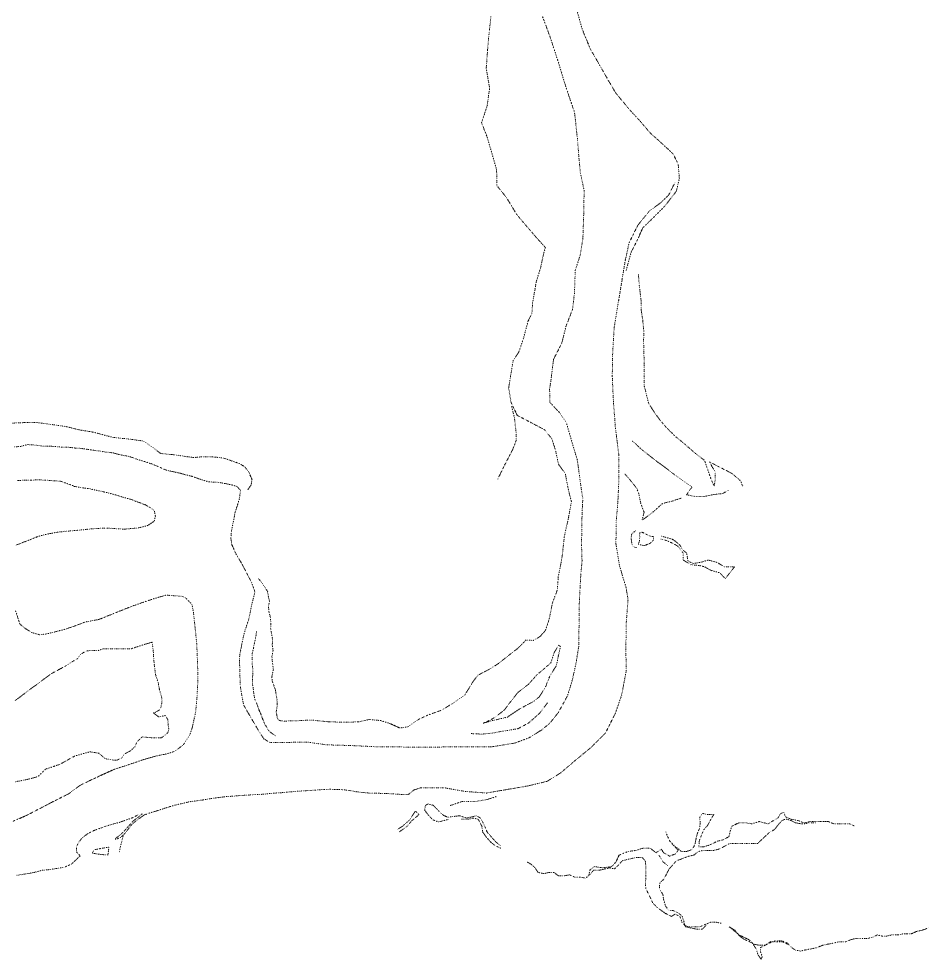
# Model space of a CAD drawing. Extents: x 682410 to 689460, y 7661803 to 7669124.
# Drawn here: x 686647.5 to 687040.6, y 7663857 to 7664263.4 of the extents above; entities that cross this region are included whole.
import ezdxf

# ---------------------------------------------------------------- set-up
doc = ezdxf.new("R2010")
doc.units = 0
doc.header["$MEASUREMENT"] = 0
doc.linetypes.add('DOT', pattern=[0.25, 0, -0.25])
doc.layers.add('02 TOE_Line', color=1, linetype='DOT', lineweight=20)

msp = doc.modelspace()

# ---------------------------------------------------------------- linework, layer by layer
at = {"layer": '02 TOE_Line'}
for points in [[(686887.69, 7664271, 3987.04), (686891, 7664259, 3986.01), (686894.5, 7664250.5, 3985.31), (686898.81, 7664243, 3984.65), (686901.94, 7664237.5, 3983.94), (686905.44, 7664231.5, 3983.32), (686911.19, 7664224.5, 3982.41), (686916.25, 7664219, 3981.5), (686920.5, 7664214, 3980.67), (686925, 7664210, 3980.31), (686930.38, 7664205, 3980.05), (686932.56, 7664200.5, 3979.83), (686933.06, 7664194.5, 3979.45), (686931.81, 7664189, 3979.04), (686926.81, 7664182.5, 3977.46), (686921.31, 7664177, 3976.9), (686917.19, 7664173, 3976.54), (686915, 7664168, 3975.86), (686912.19, 7664162.5, 3975.2), (686910, 7664154.5, 3974.22)], [(686645.65, 7664078.39, 3935.85), (686648.21, 7664078.58, 3936.07), (686651.3, 7664079.38, 3936.43), (686654.79, 7664079.17, 3936.66), (686657.99, 7664078.66, 3936.81), (686660.62, 7664078.74, 3937.29), (686663.4, 7664078.54, 3937.45), (686665.93, 7664078.31, 3937.55), (686668.31, 7664078.34, 3937.8), (686671.99, 7664077.89, 3938.36), (686674.55, 7664077.74, 3938.62), (686678.47, 7664077.11, 3939.02), (686682.14, 7664076.63, 3939.44), (686684.62, 7664076.21, 3939.68), (686688.3, 7664075.81, 3940.05), (686690.93, 7664075.06, 3940.4), (686693.42, 7664074.6, 3940.58), (686695.66, 7664074.15, 3940.62), (686698.87, 7664072.96, 3941.15), (686702.19, 7664071.96, 3941.63), (686704.55, 7664071.16, 3941.9), (686706.69, 7664070.37, 3941.96), (686710.26, 7664068.7, 3942.32), (686711.4, 7664068.29, 3942.18), (686714.04, 7664067.71, 3942.47), (686717.68, 7664066.93, 3942.98), (686718.78, 7664066.55, 3942.86), (686722.31, 7664065.7, 3943.32), (686724.58, 7664064.88, 3943.73), (686726.79, 7664064.11, 3944.01), (686729.63, 7664063.28, 3944.24), (686733.86, 7664063.06, 3944.38), (686737.39, 7664062.44, 3944.77), (686739.57, 7664061.93, 3944.88), (686741.84, 7664061.31, 3944.94), (686743.28, 7664059.64, 3945.09), (686742.93, 7664056.29, 3944.96), (686742.1, 7664053.46, 3944.99), (686741.01, 7664050.2, 3944.73), (686740.62, 7664048.01, 3944.66), (686739.92, 7664044.4, 3944.67), (686739.42, 7664042.15, 3944.7), (686739.18, 7664038.93, 3944.34), (686739.51, 7664036.4, 3944.45), (686741.37, 7664032.13, 3944.58), (686743.86, 7664028.03, 3944.66), (686746.03, 7664023.84, 3944.67), (686748.15, 7664019.74, 3944.66), (686749.57, 7664015.72, 3944.61), (686748.16, 7664010.08, 3944.47), (686746.98, 7664004.13, 3944.38), (686745.34, 7663999.26, 3944.29), (686744.53, 7663996.17, 3944.24), (686742.98, 7663988.47, 3943.79), (686742.94, 7663985.13, 3943.63), (686743.1, 7663979.53, 3943.73), (686743.21, 7663975.04, 3943.18), (686744.71, 7663966.75, 3942.87), (686746.82, 7663963.16, 3942.79), (686751.15, 7663955.72, 3942.56), (686753.54, 7663952.12, 3942.87), (686756.08, 7663950.69, 3943.11), (686763.31, 7663950.69, 3944.08), (686772.26, 7663950.81, 3945.07), (686780.44, 7663949.65, 3945.79), (686791.98, 7663949.3, 3946.72), (686802.45, 7663948.77, 3947.59), (686813.69, 7663948.7, 3948.75), (686828.01, 7663948.67, 3949.98), (686840.26, 7663948.84, 3951), (686851.5, 7663948.72, 3952.08), (686861.89, 7663950.4, 3952.81), (686868.03, 7663952.65, 3953.3), (686873.46, 7663956.03, 3953.85), (686876.99, 7663958.95, 3954.27), (686880.7, 7663963.53, 3954.79), (686884.67, 7663970.78, 3955.55), (686886.76, 7663977.54, 3956.22), (686888.35, 7663984.77, 3956.87), (686889.55, 7663992.16, 3957.62), (686889.7, 7664002.59, 3958.85), (686889.79, 7664010.76, 3959.75), (686890.11, 7664017.14, 3960.57), (686890.5, 7664024.07, 3961.32), (686890.99, 7664029, 3961.76), (686890.77, 7664035.76, 3962.36), (686890.86, 7664043.08, 3962.99), (686891.02, 7664050.74, 3963.8), (686891.33, 7664055.91, 3964.33), (686890.75, 7664059.5, 3964.77), (686888.94, 7664072.81, 3966.19), (686887.78, 7664076.52, 3966.51), (686884.19, 7664088.89, 3967.54), (686881.27, 7664093.17, 3968.3), (686877.08, 7664097.65, 3968.6), (686876.97, 7664103.4, 3969.11), (686877.72, 7664108.6, 3969.69), (686878.64, 7664116.21, 3971), (686882.2, 7664123.18, 3971.71), (686884.04, 7664130.49, 3972.35), (686886.9, 7664137.93, 3973.12), (686887.72, 7664145.07, 3973.69), (686888.05, 7664154.61, 3974.73), (686890.25, 7664161.45, 3975.15), (686891.36, 7664168.46, 3975.79), (686891.71, 7664179.32, 3976.96), (686891.88, 7664189.23, 3977.42), (686890.23, 7664197.14, 3978.62), (686889.59, 7664203.75, 3979.08), (686889.11, 7664210.33, 3979.67), (686887.74, 7664223, 3980.96), (686885.43, 7664229.69, 3981.88), (686883.38, 7664235.86, 3982.74), (686880.88, 7664244.22, 3983.75), (686877.27, 7664255.29, 3985.12), (686873.77, 7664264.75, 3986.31)], [(686851.62, 7664264.5, 3977.69), (686850.87, 7664257.96, 3975.04), (686850.14, 7664250, 3971.58), (686849.57, 7664242.05, 3967.98), (686851.01, 7664233.51, 3966.43), (686850, 7664225.84, 3962.9), (686847.54, 7664218.47, 3958.4), (686850, 7664212.25, 3957.59), (686854.05, 7664198.22, 3957.36), (686854.2, 7664191.27, 3957.21), (686858.39, 7664186.06, 3959.39), (686862.73, 7664178.83, 3962.25), (686868.37, 7664172.18, 3966.06), (686872.42, 7664167.55, 3970.04), (686875.14, 7664164.58, 3972.43), (686874.33, 7664161.79, 3971.75), (686873.1, 7664155.94, 3970.72), (686871.19, 7664149.74, 3969.22), (686869.64, 7664140.84, 3967.53), (686869.3, 7664136.13, 3967.02), (686867.71, 7664132.87, 3966.47), (686865.62, 7664125.21, 3965.79), (686863.62, 7664119.29, 3964.52), (686861.14, 7664115.54, 3963.88), (686859.26, 7664103.89, 3964.76), (686860.31, 7664097.59, 3964.55), (686862.94, 7664092.05, 3965.06), (686868.59, 7664089.07, 3966.31), (686874.83, 7664085.76, 3966.2), (686877.94, 7664081.82, 3966.03), (686879.56, 7664076.88, 3965.77), (686880.78, 7664070.86, 3965.16), (686883.72, 7664066.94, 3965.28), (686884.95, 7664060.46, 3964.36), (686886.38, 7664054.74, 3963.54), (686885.18, 7664048.01, 3962.57), (686883.36, 7664039.9, 3961.5), (686882.44, 7664031.47, 3960.43), (686881.82, 7664027.85, 3960.26), (686880.67, 7664022.09, 3959.71), (686880.56, 7664019.96, 3959.51), (686880.27, 7664016.5, 3959.47), (686878.22, 7664011.04, 3959.12), (686876.69, 7664003.61, 3958.64), (686875.17, 7663999.12, 3958.34), (686872.86, 7663996.47, 3956.54), (686869.96, 7663994.75, 3954.63), (686866.78, 7663994.95, 3953.22), (686863.19, 7663991.3, 3952.41), (686860.15, 7663989.02, 3951.62), (686854.84, 7663984.78, 3949.65), (686850.93, 7663982.33, 3948.52), (686846.04, 7663979.77, 3946.9), (686844.05, 7663977.26, 3945.13), (686840.34, 7663971.21, 3945.29), (686834.73, 7663967.32, 3944.45), (686830.25, 7663964.62, 3944.26), (686823.69, 7663962.24, 3944.21), (686820.05, 7663960.46, 3944.67), (686815.65, 7663957.43, 3946.42), (686812.26, 7663956.91, 3946.22), (686807.64, 7663958.96, 3944.75), (686803.83, 7663960.13, 3943.41), (686799.08, 7663960.59, 3943.12), (686794.22, 7663959.55, 3942.55), (686788.19, 7663959.41, 3942.28), (686781.66, 7663959.58, 3941.95), (686773.84, 7663960.35, 3941.4), (686767.22, 7663960.02, 3940.94), (686761.83, 7663959.9, 3940.25), (686760.3, 7663960.11, 3940.94), (686759.77, 7663960.38, 3941.1), (686759.32, 7663961.12, 3941.11), (686758.98, 7663962.73, 3940.66), (686758.8, 7663963.97, 3940.32), (686759.09, 7663965.73, 3939.63), (686759.22, 7663967.21, 3939.35), (686759.09, 7663969.4, 3938.96), (686758.64, 7663972.12, 3938.62), (686758.4, 7663973.36, 3938.52), (686758.06, 7663974.33, 3938.58), (686757.59, 7663975.77, 3938.72), (686757.05, 7663977.22, 3938.77), (686756.87, 7663978.89, 3938.77), (686757.53, 7663982.15, 3938.88), (686757.2, 7663984.82, 3939.03), (686756.9, 7663987.79, 3939.35), (686757.4, 7663990.26, 3939.69), (686757.07, 7663992.8, 3939.86), (686757.17, 7663995.37, 3940.1), (686756.67, 7663997.98, 3940.29), (686756.37, 7663999.95, 3940.43), (686756.48, 7664001.76, 3941.15), (686756.3, 7664004.64, 3941.72), (686755.66, 7664006.94, 3942.54), (686755.45, 7664009.24, 3943.13), (686755.59, 7664010.44, 3943.22), (686755.89, 7664011.66, 3943.27), (686755.56, 7664012.89, 3943.73), (686755.3, 7664014.25, 3944.17), (686755.04, 7664015.95, 3944.68), (686753.8, 7664017.9, 3945.08), (686752.78, 7664019.35, 3945.49), (686751.88, 7664020.53, 3945.83), (686751.12, 7664021.53, 3946.15)], [(686701.04, 7663919.99, 3937.12), (686700.54, 7663919.57, 3936.87), (686698.85, 7663918.16, 3936.63), (686696.82, 7663916.61, 3936.52), (686694.76, 7663914.3, 3936.14), (686692.93, 7663912.2, 3935.65), (686691.09, 7663910.52, 3935.13), (686689.13, 7663909.06, 3934.5), (686689.39, 7663908.7, 3934.59), (686691.58, 7663909.69, 3935), (686693.07, 7663911.05, 3935.26), (686694.71, 7663913.05, 3935.88), (686695.89, 7663914.69, 3936.2), (686697.51, 7663916.28, 3936.39), (686699.31, 7663917.59, 3936.6), (686701.74, 7663919.34, 3936.8), (686704.38, 7663920.27, 3937.01), (686707.15, 7663921.11, 3937.25), (686709.86, 7663922, 3937.43), (686712.79, 7663922.93, 3937.69), (686715.56, 7663923.73, 3937.96), (686718.16, 7663924.3, 3938.2), (686721.22, 7663925.02, 3938.5), (686724.31, 7663925.45, 3938.92), (686727.37, 7663925.86, 3939.29), (686730.16, 7663926.36, 3939.63), (686733.19, 7663926.75, 3939.86), (686736.43, 7663927.2, 3940.18), (686739.57, 7663927.42, 3940.57), (686742.81, 7663927.7, 3940.85), (686745.95, 7663927.88, 3941.2), (686749.13, 7663928.11, 3941.55), (686752.27, 7663928.23, 3941.84), (686755.37, 7663928.51, 3942.2), (686758.24, 7663928.79, 3942.49), (686760.63, 7663928.91, 3942.7), (686763.48, 7663929.21, 3943.04), (686766.43, 7663929.44, 3943.3), (686769.4, 7663929.68, 3943.65), (686772.54, 7663929.87, 3944.01), (686775.81, 7663930.07, 3944.28), (686779, 7663930.33, 3944.61), (686781.94, 7663930.43, 3944.92), (686784.78, 7663930.32, 3945.28), (686787.46, 7663930.25, 3945.62), (686790.45, 7663929.91, 3945.87), (686793.55, 7663929.34, 3946.18), (686796.56, 7663929, 3946.4), (686799.72, 7663928.74, 3946.73), (686803, 7663928.7, 3947.12), (686806.16, 7663928.59, 3947.5), (686809.52, 7663928.44, 3947.95), (686812.64, 7663928.2, 3948.38), (686815.85, 7663928.13, 3948.8), (686818.39, 7663930.19, 3948.94), (686821.28, 7663931.05, 3949.26), (686831.13, 7663931.12, 3950.31), (686840.8, 7663929.46, 3951.13), (686849.67, 7663928.81, 3951.92), (686858.33, 7663930.3, 3952.6), (686867.51, 7663931.87, 3953.41), (686875.93, 7663933.89, 3954.02), (686881.81, 7663937.56, 3954.42), (686887.62, 7663942.53, 3954.84), (686894.91, 7663948.56, 3955.37), (686901.11, 7663954.74, 3955.87), (686905.29, 7663963.03, 3956.32), (686908.1, 7663971.14, 3956.77), (686910.06, 7663981.46, 3957.38), (686909.93, 7663991.67, 3958.23), (686910.1, 7664002.43, 3959.26), (686910.87, 7664012.54, 3960.19), (686910.01, 7664017.65, 3960.63), (686907.19, 7664026.93, 3961.53), (686905.63, 7664036.49, 3962.47), (686905.76, 7664046.12, 3963.48), (686906.51, 7664055.39, 3964.37), (686906.89, 7664063.68, 3965.1), (686906.86, 7664075.09, 3966.33), (686905.42, 7664086.52, 3967.42), (686904.58, 7664097.51, 3968.49), (686904.04, 7664108.94, 3969.59), (686904.23, 7664119, 3970.63), (686904.87, 7664129.97, 3971.78), (686906.82, 7664141.79, 3972.88), (686908.32, 7664150.87, 3973.83), (686909.69, 7664159.07, 3974.78), (686911.34, 7664166.62, 3975.53), (686915.01, 7664174.01, 3976.32), (686919.97, 7664180.25, 3977.01), (686924.88, 7664183.82, 3977.33), (686928.4, 7664187.16, 3977.8), (686931.23, 7664192.79, 3978.34)], [(686915.32, 7664152.84, 3980.04), (686915.51, 7664151.36, 3980.3), (686915.67, 7664148.64, 3980.51), (686916.05, 7664145.46, 3980.73), (686916.55, 7664141.22, 3981.06), (686916.56, 7664137.45, 3980.99), (686917.26, 7664132.87, 3981.33), (686917.64, 7664128.59, 3981.38), (686917.61, 7664123.4, 3981.51), (686917.71, 7664119.07, 3981.71), (686917.86, 7664114.44, 3981.66), (686917.87, 7664109.33, 3981.51), (686917.91, 7664104.65, 3981.09), (686918.78, 7664101.1, 3980.98), (686919.73, 7664097.33, 3980.63), (686922.35, 7664093.17, 3980.45), (686924.8, 7664089.81, 3979.99), (686928.06, 7664086.11, 3979.42), (686931.56, 7664082.72, 3978.5), (686935.46, 7664079.53, 3977.56), (686940.04, 7664075.53, 3976.21), (686943.92, 7664072.58, 3975.16), (686946.66, 7664064.69, 3972.78), (686948.12, 7664061.37, 3972.94), (686948.53, 7664064.12, 3973.45), (686948.58, 7664067.57, 3974.42), (686947.39, 7664069.48, 3974.59), (686946.12, 7664071.88, 3975.45), (686955.74, 7664066.94, 3974.61), (686959.63, 7664063.63, 3974.85), (686960.28, 7664061.56, 3974.94), (686960.69, 7664061.5, 3975.02)], [(686854.56, 7664064.5, 3956.99), (686857.5, 7664070.5, 3959.83), (686861.12, 7664077.5, 3960), (686862.44, 7664081, 3960.93), (686862.5, 7664084.5, 3962.35), (686861.75, 7664091, 3964.22), (686860.5, 7664096, 3963.98)], [(686746.48, 7664059.89, 3945.65), (686747.94, 7664061.95, 3944.54), (686748.31, 7664064.32, 3944.39), (686746.96, 7664067.44, 3943.13), (686745.09, 7664069.92, 3942.37), (686742.71, 7664071.23, 3941.87), (686739.16, 7664072.48, 3941.84), (686736.31, 7664073.49, 3941.73), (686732.22, 7664074.01, 3941.52), (686727.32, 7664074.16, 3941.92), (686723.01, 7664073.79, 3942.13), (686718.93, 7664074.35, 3942.35), (686716, 7664074.82, 3942.54), (686714.84, 7664074.97, 3942.57), (686708.83, 7664075.54, 3942.91), (686705.92, 7664077.81, 3942.67), (686701.43, 7664080.9, 3941.98), (686695.42, 7664081.76, 3940.99), (686688.23, 7664082.5, 3940.07), (686679.37, 7664084.83, 3938.77), (686673.63, 7664085.74, 3938.57), (686667.92, 7664087.18, 3938.11), (686661.29, 7664088.12, 3937.66), (686655.62, 7664088.91, 3937.04), (686650.47, 7664088.91, 3936.05), (686644.04, 7664088.65, 3934.88)], [(686954.22, 7664059.64, 3973.31), (686951.82, 7664058.25, 3972.38), (686947.8, 7664057.79, 3971.34), (686943.95, 7664056.96, 3970.36), (686939.68, 7664057.01, 3969.25), (686936.21, 7664057.73, 3968.78), (686937.64, 7664059.96, 3969.5), (686938.61, 7664060.98, 3969.89), (686935.02, 7664063.54, 3969.53), (686931.07, 7664066.33, 3969.97), (686926.43, 7664069.87, 3970.57), (686923.17, 7664072.2, 3971.02), (686919.84, 7664074.86, 3971.57), (686916.86, 7664077.14, 3971.93), (686914.11, 7664079.75, 3972.35), (686912.55, 7664080.98, 3972.23)], [(686646.17, 7664035.91, 3945.17), (686651.94, 7664038.11, 3945.19), (686655.82, 7664039.71, 3945.16), (686659.69, 7664040.68, 3945.09), (686663.71, 7664041.45, 3944.67), (686667.44, 7664041.9, 3944.49), (686672.21, 7664042.28, 3944.31), (686675.5, 7664042.61, 3944.27), (686679.34, 7664043.03, 3944.33), (686685.2, 7664043.33, 3943.8), (686693.17, 7664042.85, 3943.57), (686699.28, 7664043.38, 3943.42), (686703.12, 7664044.36, 3943.39), (686705.44, 7664045.92, 3943.39), (686706, 7664046.3, 3942.85), (686706.54, 7664048.45, 3942.66), (686706.04, 7664050.9, 3942.24), (686704.2, 7664052.23, 3942.11), (686702.04, 7664053.43, 3941.65), (686698.25, 7664054.85, 3941.28), (686695.78, 7664055.77, 3940.78), (686692.04, 7664056.78, 3940.42), (686689.46, 7664057.61, 3940.13), (686686.73, 7664058.37, 3939.83), (686684.11, 7664059.01, 3939.4), (686680.17, 7664059.8, 3938.99), (686677.85, 7664060.35, 3938.73), (686674.97, 7664060.69, 3938.4), (686671.45, 7664061.35, 3937.95), (686670.65, 7664061.72, 3937.66), (686665.53, 7664063.57, 3937.35), (686662.68, 7664063.77, 3936.92), (686658.71, 7664064.03, 3936.64), (686655.93, 7664064.16, 3936.35), (686652.86, 7664064.02, 3936.06), (686649.76, 7664064.01, 3935.75), (686646.93, 7664063.8, 3935.29)], [(686909.51, 7664066.67, 3965.63), (686910.71, 7664065.33, 3965.63), (686914.64, 7664060.5, 3965.75), (686915.55, 7664058.02, 3965.49), (686916.39, 7664053.87, 3964.58), (686917.82, 7664050.05, 3963.73), (686916.91, 7664046.68, 3962.97), (686919.38, 7664048.52, 3963.7), (686921.12, 7664049.78, 3964.22), (686923.44, 7664051.83, 3964.6), (686925.8, 7664053.94, 3965.39), (686930.11, 7664055.01, 3966.59), (686933.94, 7664056.3, 3967.91)], [(686914.05, 7664042.12, 3960.68), (686912.45, 7664040.82, 3960.66), (686912.19, 7664039.01, 3960.43), (686912.43, 7664037.22, 3960.44), (686912.73, 7664035.55, 3960.59), (686913.71, 7664035.05, 3960.64), (686914.61, 7664034.92, 3960.65)], [(686925.1, 7664038.53, 3964.34), (686926.45, 7664038.28, 3964.4), (686929.24, 7664037.18, 3965.04), (686929.7, 7664036.98, 3964.69), (686932.44, 7664035.5, 3964.73), (686934.69, 7664032.5, 3965), (686934.69, 7664029.5, 3966.58), (686938.06, 7664027.5, 3966.53), (686942.56, 7664027, 3968), (686944.06, 7664026.5, 3969.03), (686946.81, 7664025, 3969.5), (686950.5, 7664024, 3969.75), (686952.88, 7664021.5, 3970.97), (686956.88, 7664026.5, 3970.33), (686952.62, 7664026.5, 3969.48), (686949.25, 7664028.5, 3969.07), (686945.5, 7664029.5, 3968.23), (686942.25, 7664028.5, 3967.49), (686939.13, 7664028, 3966.98), (686936.81, 7664029, 3966.4), (686936.19, 7664032.5, 3965.9), (686934.44, 7664034, 3965.81), (686933.25, 7664036, 3965.15), (686931.5, 7664037.5, 3965.01), (686929.9, 7664038.52, 3965.09), (686926.49, 7664039.49, 3964.51), (686925.36, 7664039.82, 3964.38)], [(686641.84, 7663915.21, 3932.06), (686650.99, 7663919.2, 3933.1), (686661.64, 7663924.74, 3934.33), (686669.13, 7663928.54, 3935.08), (686673.97, 7663932.12, 3935.55), (686678.5, 7663934.36, 3936.07), (686684.24, 7663937.03, 3936.74), (686689.05, 7663939.16, 3937.31), (686693.95, 7663940.72, 3937.79), (686701.12, 7663943.15, 3938.49), (686706.67, 7663944.76, 3939.12), (686711.46, 7663945.74, 3939.55), (686714.45, 7663946.64, 3940.06), (686716.57, 7663948.07, 3940.49), (686718.64, 7663949.7, 3940.48), (686721.41, 7663953.93, 3941.01), (686722.5, 7663957.11, 3941.28), (686723.94, 7663963.86, 3941.88), (686724.57, 7663970.64, 3942.26), (686724.95, 7663978.49, 3942.76), (686724.7, 7663986.7, 3942.95), (686724.43, 7663993.12, 3943.25), (686723.78, 7663999.56, 3943.32), (686723.01, 7664006.86, 3943.57), (686722.31, 7664010.4, 3943.54), (686719.64, 7664013.11, 3943.74), (686718.02, 7664013.84, 3943.76), (686711.05, 7664014.34, 3943.76), (686704.85, 7664012.46, 3943.58), (686696.85, 7664009.69, 3943.57), (686690.51, 7664007.19, 3943.71), (686682.22, 7664003.85, 3944.09), (686676.24, 7664002.72, 3944.26), (686670.94, 7664000.74, 3944.57), (686668.07, 7663999.74, 3943.98), (686665.24, 7663998.98, 3944.28), (686659.37, 7663997.54, 3944.28), (686656.5, 7663997.23, 3944.38), (686653.34, 7663998.07, 3944.5), (686650.37, 7663999.86, 3944.56), (686648, 7664001.78, 3944.6), (686646.04, 7664007.72, 3944.69)], [(686750.24, 7663998.55, 3944.62), (686750.13, 7663997.4, 3944.43), (686749.72, 7663995.23, 3944.28), (686749.3, 7663993.23, 3944.16), (686748.92, 7663991.24, 3944.04), (686748.33, 7663988.92, 3943.98), (686748.34, 7663985.84, 3943.68), (686748.39, 7663984.47, 3943.65), (686748.73, 7663981.8, 3943.54), (686748.57, 7663978.86, 3943.54), (686748.51, 7663975.93, 3943.3), (686748.83, 7663974.21, 3943.28), (686749.17, 7663971.09, 3943.24), (686749.62, 7663969.03, 3943.1), (686750.11, 7663968.12, 3943.16), (686750.76, 7663966.31, 3943.25), (686751.32, 7663964.78, 3943.39), (686752.19, 7663962.88, 3943.47), (686752.63, 7663961.48, 3943.63), (686753.32, 7663959.93, 3943.7), (686753.71, 7663958.63, 3943.86), (686754.54, 7663957.54, 3943.84), (686755.13, 7663956.2, 3944.07), (686756.19, 7663955.13, 3944.13), (686757.41, 7663954.24, 3944.57), (686758.57, 7663953.41, 3944.94)], [(686645.97, 7663933.68, 3926.14), (686650.79, 7663934.58, 3927.77), (686655.8, 7663935.92, 3929.83), (686659.02, 7663939.09, 3928.93), (686665.34, 7663941.27, 3930.14), (686671.62, 7663944.78, 3931.06), (686678.21, 7663946.64, 3932.82), (686682.09, 7663946.02, 3934.37), (686684.91, 7663943.59, 3937.01), (686686.81, 7663943.34, 3938.11), (686688.09, 7663943.08, 3938.62), (686689.86, 7663942.95, 3939.07), (686692.01, 7663943.99, 3940.18), (686693.15, 7663945.71, 3941), (686695.63, 7663946.97, 3941.33), (686697.69, 7663948.82, 3941.18), (686698.64, 7663951.03, 3940.07), (686700.86, 7663953.07, 3939.59), (686705.65, 7663952.64, 3939.44), (686709.07, 7663952.61, 3939.67), (686711.18, 7663954.22, 3939.75), (686712.05, 7663955.05, 3939.75), (686712.3, 7663956.53, 3939.68), (686712.03, 7663958.75, 3939.5), (686711.94, 7663960.47, 3939.43), (686710.93, 7663962.32, 3939.03), (686708, 7663961.73, 3937.63), (686705.63, 7663963.46, 3936.55), (686706.7, 7663963.76, 3937), (686708.23, 7663964.68, 3937.74), (686708.89, 7663965.84, 3938.04), (686709.21, 7663967.22, 3938.21), (686709.44, 7663968.61, 3938.34), (686709.24, 7663970.21, 3938.58), (686708.26, 7663973.7, 3938.23), (686707.73, 7663976.65, 3937.97), (686706.64, 7663979.87, 3937.81), (686706.16, 7663983.35, 3937.65), (686705.83, 7663986.62, 3937.65), (686705.65, 7663989.9, 3937.75), (686705.16, 7663994, 3937.88), (686701.76, 7663993.02, 3937.96), (686696.19, 7663991.18, 3938.3), (686684.08, 7663991.18, 3939.64), (686681.9, 7663990.43, 3939.7), (686676.98, 7663990.31, 3939.55), (686674.1, 7663988.74, 3938.87), (686672.95, 7663986.92, 3938.56), (686670.34, 7663985.4, 3938.2), (686667.47, 7663983.55, 3937.66), (686665.09, 7663982.31, 3937.37), (686661.54, 7663980.39, 3938.12), (686657.05, 7663977.07, 3936.27), (686652.55, 7663973.75, 3934.41), (686649.16, 7663971.19, 3932.62), (686645.77, 7663968.64, 3930.82)], [(686876, 7663967.74, 3957.16), (686872.56, 7663963.2, 3956.58), (686867.91, 7663959.12, 3956.24), (686863.39, 7663956.64, 3955.88), (686857.37, 7663955.64, 3955.48), (686852.38, 7663954.74, 3954.96), (686847.61, 7663954.26, 3954.38), (686844.55, 7663954.42, 3953.89), (686843, 7663954.49, 3953.65)], [(686853.85, 7663927.26, 3952.22), (686850.03, 7663926.02, 3951.71), (686845.2, 7663925.21, 3951.24), (686839.07, 7663925.09, 3950.72), (686833.92, 7663923.39, 3950.34)], [(686833.04, 7663917.42, 3947.23), (686833.01, 7663917.38, 3947.23), (686829.01, 7663916.33, 3946.96), (686826.48, 7663917.21, 3946.68), (686824.39, 7663919.46, 3946.77), (686822.93, 7663921.51, 3946.86), (686823.3, 7663923.46, 3946.74), (686824.36, 7663924.09, 3946.82), (686826.63, 7663923.5, 3946.68), (686828.14, 7663921.95, 3946.48), (686829.77, 7663920.27, 3946.7), (686831.35, 7663919.03, 3947), (686832.93, 7663918.32, 3947.28), (686838, 7663919, 3950.84), (686841.12, 7663918, 3951.36), (686843.38, 7663918.5, 3951.81), (686845.31, 7663919, 3952.32), (686847, 7663918, 3952.49), (686847.94, 7663916.5, 3952.65), (686848.63, 7663915, 3953.24), (686849.94, 7663912, 3953.49), (686852.06, 7663909.5, 3953.95), (686853.88, 7663907.5, 3954.66), (686855.81, 7663906, 3955.1)], [(686699.12, 7663919.4, 3936.92), (686696.49, 7663918.02, 3936.56), (686693.97, 7663917.22, 3936.27), (686691.33, 7663916.23, 3935.95), (686688.56, 7663915.51, 3935.62), (686685.64, 7663914.67, 3935.37), (686682.86, 7663913.66, 3935.12), (686680.2, 7663912.71, 3934.76), (686677.46, 7663911.35, 3934.37), (686675.11, 7663909.63, 3934.13), (686673.34, 7663907.5, 3933.77), (686672.41, 7663905.47, 3933.67), (686672.46, 7663903.36, 3933.63), (686673.88, 7663901.78, 3933.78), (686673.98, 7663901.61, 3933.79), (686670.21, 7663898.04, 3933.49), (686666.86, 7663896.63, 3932.96), (686660.13, 7663895.66, 3932.15), (686657.68, 7663895.45, 3931.9), (686654.9, 7663894.67, 3931.59), (686652.04, 7663894.1, 3931.39), (686649.18, 7663893.64, 3931.02), (686646.2, 7663893.19, 3930.75)], [(686811.03, 7663913.02, 3951.46), (686813.32, 7663914.39, 3951.2), (686816.31, 7663917.06, 3950.61), (686818.99, 7663921.03, 3949.67), (686820.46, 7663919.46, 3949.8), (686817.38, 7663916.84, 3950.54), (686815.3, 7663914.38, 3951), (686811.99, 7663912.05, 3951.65)], [(686838.94, 7663917.5, 3950.89), (686842, 7663917.5, 3951.66), (686843.75, 7663918, 3952.07), (686846.06, 7663917.5, 3952.48), (686847.69, 7663914.5, 3953.36), (686848, 7663912, 3953.57), (686849.81, 7663909.5, 3953.86), (686851.62, 7663907.5, 3954.45), (686853.5, 7663906, 3954.46), (686855.88, 7663905, 3955.28)], [(686951.13, 7663872.5, 3975.25), (686948.88, 7663873, 3974.62), (686946.63, 7663873, 3974.44), (686944.19, 7663872, 3974.44), (686941.94, 7663871, 3973.99), (686939.69, 7663871, 3973.11), (686936.75, 7663871, 3972.56), (686935.31, 7663872, 3972.17), (686934.94, 7663873.5, 3972.18), (686934.31, 7663875.5, 3972.1), (686932.56, 7663877, 3971.74), (686930.25, 7663878, 3971.25), (686928.56, 7663878, 3971.12), (686927.06, 7663880, 3970.92), (686926.19, 7663883, 3970.39), (686925.94, 7663885, 3970.06), (686924.37, 7663887.5, 3969.55), (686924.62, 7663890, 3969.42), (686926.25, 7663891.5, 3969.32), (686927.62, 7663894, 3968.64), (686928.62, 7663896, 3968.22), (686930, 7663897.5, 3967.9), (686931.75, 7663899.5, 3967.86), (686934.44, 7663900.5, 3967.81), (686937, 7663901.5, 3967.96), (686939.38, 7663902, 3968.12), (686941.12, 7663903.5, 3968.17), (686943.31, 7663904, 3968.22), (686945.44, 7663904, 3968.38), (686947.81, 7663904, 3968.34), (686950, 7663904.5, 3968.56), (686952, 7663905.5, 3968.65), (686954.69, 7663907, 3968.69), (686956.69, 7663907, 3968.78), (686959.69, 7663907, 3968.98), (686962.69, 7663907, 3969.02), (686964.81, 7663907, 3969.11), (686966.88, 7663907, 3969.27), (686968.44, 7663908.5, 3969.58), (686970.06, 7663910, 3969.79), (686972.25, 7663912, 3969.94), (686974.12, 7663913, 3970.51), (686975.75, 7663915, 3970.71), (686977.44, 7663917, 3971.04), (686978.53, 7663917.38, 3971.3), (686979.63, 7663917.52, 3971.46), (686981.56, 7663916.79, 3972.1), (686983.12, 7663916, 3972.71), (686985.63, 7663915.5, 3973.45), (686987.2, 7663915.5, 3973.84), (686988.7, 7663915.86, 3974.28), (686989.69, 7663916, 3974.54), (686991.88, 7663916, 3975.42)], [(686927.19, 7663912, 3969.04), (686927.94, 7663910, 3968.72), (686929, 7663908, 3968.57), (686930.94, 7663906, 3968.14), (686932.31, 7663905, 3967.83), (686933.94, 7663903.5, 3967.79), (686936.12, 7663903.5, 3967.82), (686938.69, 7663904.5, 3967.89), (686939.75, 7663906.5, 3968.36), (686940.25, 7663909, 3968.66), (686940.88, 7663911.5, 3968.62), (686941.75, 7663913.5, 3968.8), (686942, 7663915.5, 3968.94), (686941.94, 7663918.5, 3969.3), (686943, 7663920, 3969.55), (686945.44, 7663919.5, 3969.63), (686947.94, 7663919.5, 3969.66), (686946.69, 7663917.5, 3969.38), (686945.38, 7663915, 3969.22), (686943.69, 7663913, 3969.02), (686942.56, 7663910.5, 3968.82), (686941.62, 7663908, 3968.61), (686941.5, 7663905.5, 3968.08), (686943.5, 7663905.5, 3968.17), (686946.56, 7663906.5, 3968.24), (686949.44, 7663908, 3968.31), (686951.75, 7663908.5, 3968.37), (686954.56, 7663910, 3968.57), (686954.94, 7663912, 3968.64), (686955.75, 7663914.5, 3969.03), (686958.94, 7663916, 3969.52), (686961.38, 7663916, 3969.18), (686964.44, 7663915.5, 3969.48), (686967.56, 7663916.5, 3969.52), (686971.37, 7663915.5, 3969.7), (686973.06, 7663916.5, 3969.82), (686975.62, 7663918, 3970.01), (686976.88, 7663920, 3970.72), (686978.19, 7663920.5, 3971.05), (686978.94, 7663918.5, 3971.16), (686981.25, 7663917.5, 3971.9), (686984.06, 7663917, 3972.74), (686986.81, 7663916, 3973.57), (686987.56, 7663916, 3973.87), (686989.62, 7663916.5, 3974.5), (686991.81, 7663916.5, 3975.39), (686994.38, 7663916.5, 3976.41), (686996.44, 7663916.5, 3977.33), (686997.37, 7663916.5, 3977.55), (686999.88, 7663915.5, 3978.07), (687002, 7663915.5, 3978.75), (687004.56, 7663915.5, 3980.94), (687006.62, 7663915.5, 3981.94), (687008.81, 7663914.5, 3982.81)], [(686692.63, 7663910.53, 3935.38), (686692.09, 7663908.19, 3935.54), (686691.4, 7663905.74, 3935), (686690.98, 7663902.98, 3934.72)], [(686686.39, 7663905.42, 3931.84), (686682.69, 7663904.78, 3931.42), (686680.11, 7663904.33, 3931.7), (686679.25, 7663902.83, 3931.79), (686682.9, 7663902.26, 3931.75), (686686.01, 7663902.02, 3932.06), (686686.49, 7663905.62, 3931.94)], [(686893.94, 7663893.5, 3963.99), (686894.37, 7663895.5, 3964.19), (686896.25, 7663897, 3964.4), (686900.06, 7663896.5, 3964.69), (686903.75, 7663897, 3965.44), (686905.62, 7663899, 3966.05), (686907, 7663902, 3966.58), (686910.75, 7663903.5, 3966.9), (686914.31, 7663904, 3966.85), (686917.44, 7663905, 3967.16), (686920.38, 7663905, 3967.35), (686922.94, 7663903, 3967.35), (686925.25, 7663904.5, 3967.38), (686926.25, 7663903, 3967.52), (686928.81, 7663901.5, 3967.73), (686931.31, 7663902.5, 3967.81), (686932.5, 7663904, 3967.89), (686932.06, 7663904.5, 3968.01), (686929.75, 7663907, 3968.45)], [(686927.94, 7663897.5, 3967.84), (686926.06, 7663899, 3967.87), (686924.19, 7663902, 3967.75)], [(686867.25, 7663899, 3958.17), (686869, 7663898, 3958.75), (686870.69, 7663896.5, 3958.91), (686871.94, 7663894.5, 3959.15), (686874.56, 7663894, 3959.36), (686876.75, 7663894.5, 3959.76), (686878.88, 7663894.5, 3960.2), (686880.81, 7663893, 3960.39), (686883.31, 7663893, 3960.97), (686885.56, 7663893.5, 3961.86), (686887.63, 7663892.5, 3963.26), (686889.88, 7663892.5, 3963.45), (686892.56, 7663892, 3963.84), (686894.75, 7663894, 3964.3), (686896, 7663895.5, 3964.73), (686898.69, 7663895.5, 3964.87), (686900.81, 7663896, 3965.1), (686903, 7663896.5, 3965.38), (686904.94, 7663896, 3965.71), (686906.56, 7663897.5, 3966.17), (686908.31, 7663899.5, 3966.79), (686910.25, 7663900, 3966.87), (686912.31, 7663900.5, 3967.2), (686914.75, 7663901, 3967.57), (686916.94, 7663901, 3967.61), (686918.31, 7663899.5, 3967.81), (686918.62, 7663897, 3968.23), (686918.56, 7663894.5, 3968.52), (686918.56, 7663892.5, 3968.78), (686918.38, 7663889.5, 3969.14), (686918.56, 7663887.5, 3969.45), (686919.81, 7663885, 3969.48), (686920.56, 7663883.5, 3969.84), (686921.44, 7663881.5, 3970.12), (686923.25, 7663879.5, 3970.49), (686927.22, 7663876.69, 3971.19), (686929.69, 7663875.5, 3971.55), (686931.19, 7663876.5, 3971.87), (686933.31, 7663875.5, 3972.13), (686934.19, 7663873, 3972.62), (686935.88, 7663871, 3972.62), (686938.06, 7663870.5, 3972.98), (686940.38, 7663870, 3973.61), (686943, 7663870, 3974.42), (686944.5, 7663871.5, 3974.58)], [(686979.81, 7663863.5, 3981.46), (686977.69, 7663864.5, 3981.04), (686975.5, 7663864.5, 3980.24), (686973.38, 7663864.5, 3979.92), (686970.12, 7663863, 3979.18), (686968.06, 7663862, 3978.65), (686968.06, 7663860.5, 3978.96), (686968.88, 7663858, 3979.85), (686968.31, 7663857, 3979.74), (686967, 7663859, 3979.8), (686966.44, 7663861, 3979.19), (686965, 7663863.5, 3978.21), (686963.5, 7663864.5, 3978.18), (686961.19, 7663865.5, 3977.96), (686959.12, 7663867, 3977.52), (686957.69, 7663868.5, 3977.23), (686954.56, 7663871, 3976.02), (686957.06, 7663869.5, 3976.57), (686958.81, 7663867.5, 3977.31), (686960.88, 7663866.5, 3977.54), (686963, 7663865.5, 3977.93), (686965.19, 7663863.5, 3978.24), (686967.63, 7663863, 3978.98), (686969.94, 7663863, 3979.18), (686972.31, 7663864.5, 3979.8), (686975, 7663865, 3980.15), (686977.13, 7663865, 3981.14), (686979.75, 7663864, 3981.37), (686981.06, 7663862.5, 3982.56), (686982.94, 7663861, 3983.26), (686985.31, 7663860.5, 3983.72), (686987.56, 7663861, 3983.92), (686990.19, 7663861.5, 3984.32), (686992.56, 7663862, 3986.09), (686994.94, 7663863, 3986.32), (686997.25, 7663863.5, 3986.78), (686999.94, 7663864, 3986.96), (687001.94, 7663864.5, 3987.34), (687004.88, 7663864.5, 3987.89), (687007.38, 7663865.5, 3988.08), (687009.62, 7663866, 3988.62), (687012.25, 7663866, 3988.71), (687014.63, 7663866, 3989.01), (687016.75, 7663866.5, 3989.59), (687018.62, 7663867.5, 3989.93), (687020.56, 7663867, 3990.43), (687022.69, 7663867, 3990.91), (687024.94, 7663867.5, 3991.38), (687027.5, 7663867.5, 3992.03), (687029.88, 7663868, 3992.55), (687031.38, 7663868, 3993.94), (687033.44, 7663868, 3994.37), (687035.56, 7663869, 3995.19), (687038, 7663869.5, 3995.42), (687040.63, 7663870.5, 3995.8)]]:
    msp.add_polyline3d(points, dxfattribs=at)
for points in [[(686921.91, 7664039.6, 3960.41), (686921.91, 7664039.48, 3960.41), (686921.9, 7664038.17, 3960.28), (686920.57, 7664036.85, 3960.14), (686917.9, 7664035.68, 3959.99), (686915.33, 7664036.29, 3959.76), (686915.81, 7664037.63, 3959.6), (686915.95, 7664039.57, 3959.42), (686915.83, 7664041.16, 3959.35), (686916.98, 7664041.49, 3959.58), (686920.15, 7664039.97, 3960), (686921.47, 7664039.65, 3960.41)], [(686848.24, 7663958.94, 3954.45), (686850.45, 7663959.94, 3954.58), (686853.13, 7663961.39, 3954.56), (686857.37, 7663964.66, 3955.04), (686859.53, 7663967.54, 3955.58), (686863.26, 7663972.32, 3955.75), (686867.78, 7663975.76, 3956.17), (686871.31, 7663979.72, 3956.57), (686877.53, 7663985.08, 3957), (686878.88, 7663989.39, 3957.7), (686880.83, 7663992.66, 3958.33), (686881.67, 7663992.1, 3958.18), (686880.75, 7663988.1, 3957.63), (686879.85, 7663983.76, 3957.31), (686877.12, 7663979.5, 3956.97), (686875.25, 7663974.78, 3956.55), (686872.54, 7663970.42, 3956.39), (686870.22, 7663968.52, 3956.2), (686863.79, 7663965.02, 3955.32), (686858.71, 7663961.63, 3954.99), (686851.5, 7663959.94, 3954.6)]]:
    msp.add_polyline3d(points, close=True, dxfattribs=at)

doc.saveas('drawing.dxf')
